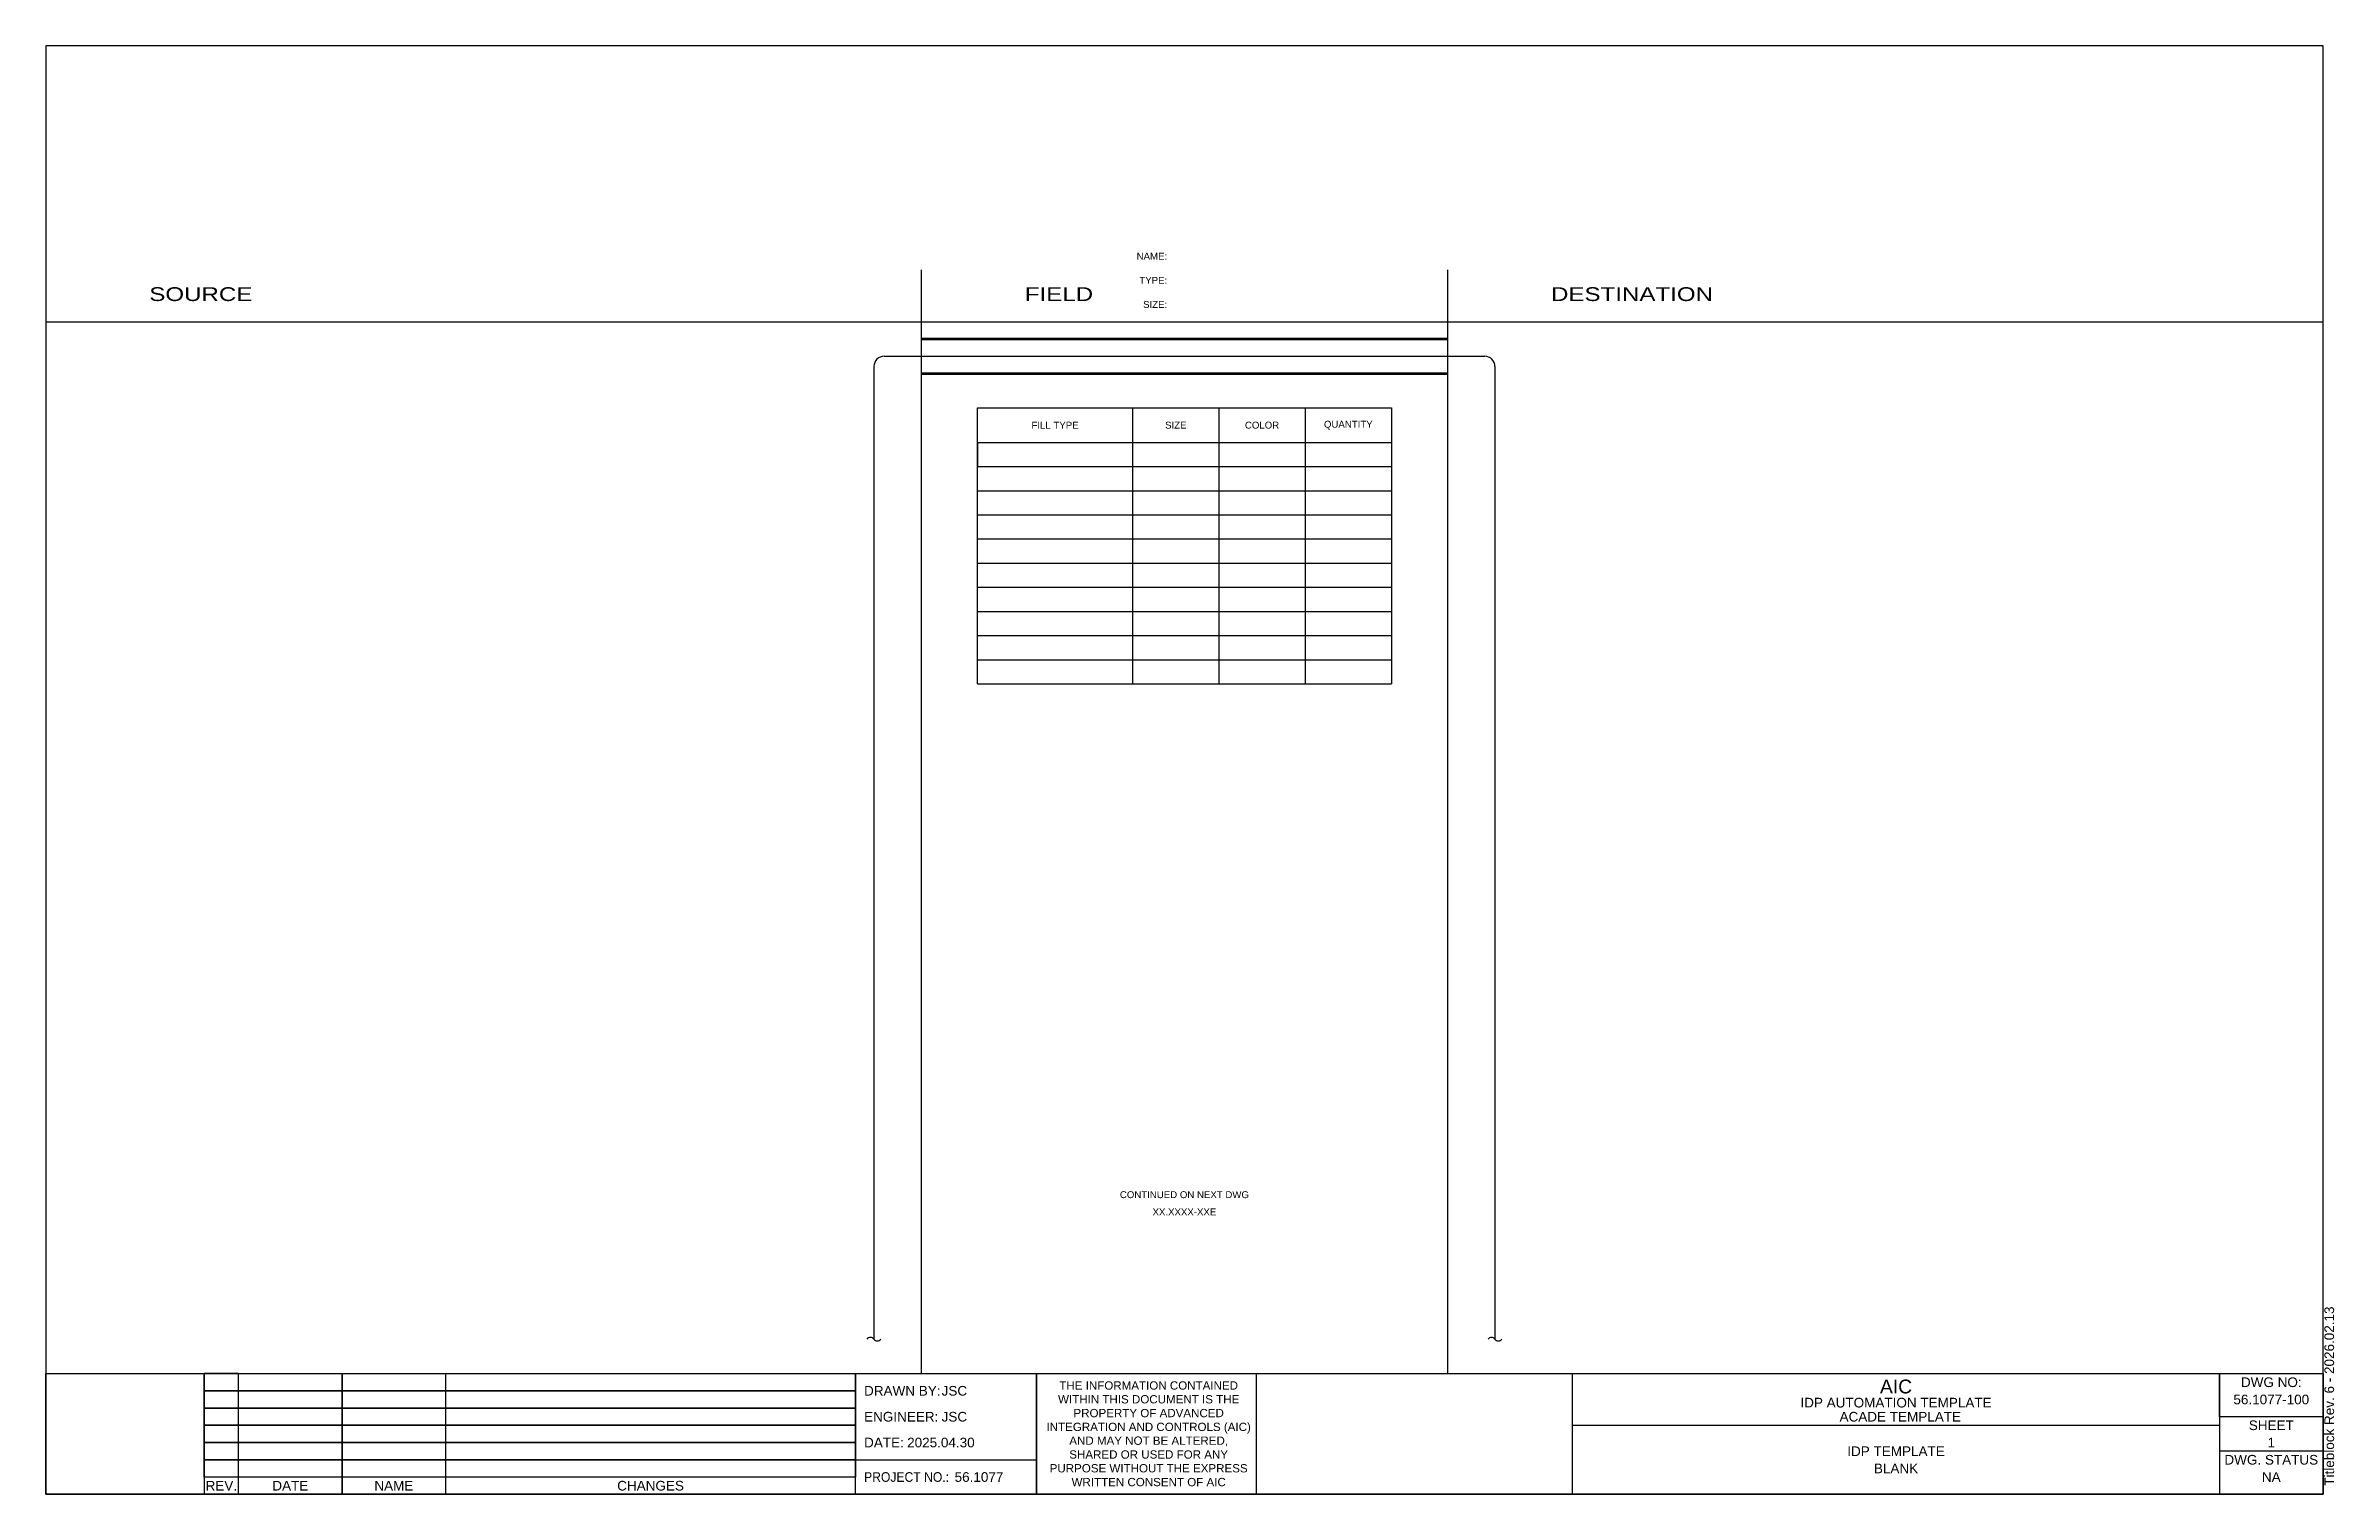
# Paper-space layout 'Layout1' of a CAD drawing. Header units: inches. Extents: x 0 to 16.6, y 0 to 10.5.
# The model-space entities are those that its viewports show. They can reach past a viewport. Long polylines and large blocks are cut down to what shows.
import ezdxf
from ezdxf.enums import TextEntityAlignment as Align

# ---------------------------------------------------------------- set-up
doc = ezdxf.new("R2010")
doc.units = ezdxf.units.IN
doc.header["$MEASUREMENT"] = 0
doc.layers.add('1_BORDER', color=52, linetype='Continuous', plot=False)
doc.layers.add('1_VIEWPORT', color=210, linetype='Continuous', plot=False)
doc.layers.add('1_TITLEBLOCK', color=7, linetype='Continuous')
doc.layers.add('WIRES', color=7, linetype='Continuous')
doc.layers.add('CONDUIT', color=7, linetype='Continuous', lineweight=70)
doc.styles.add('INERCONNECT TABLES', font='arial.ttf', dxfattribs={"height": 0.1})
doc.styles.get("Standard").update_dxf_attribs({"font": 'arial.ttf'})

# ---------------------------------------------------------------- blocks, each defined once
blk = doc.blocks.new('WML-SI_TITLEBLOCK_SCHEMATIC')
blk.add_line((1.147, 0), (1.147, 0))
for points in [[(0, 0), (16.5, 0), (16.5, 10.5), (0, 10.5)], [(0, 0.875), (16.5, 0.875), (16.5, 0), (0, 0)], [(1.397, 0.875), (1.147, 0.875), (1.147, 0), (1.397, 0)], [(1.147, 0.875), (5.866, 0.875), (5.866, 0.75), (1.147, 0.75)], [(1.397, 0.875), (2.147, 0.875), (2.147, 0), (1.397, 0)], [(2.147, 0.875), (2.897, 0.875), (2.897, 0), (2.147, 0)], [(5.866, 0.875), (7.179, 0.875), (7.179, 0), (5.866, 0)], [(7.179, 0.875), (8.77, 0.875), (8.77, 0), (7.179, 0)], [(11.062, 0.875), (15.75, 0.875), (15.75, 0), (11.062, 0)], [(15.75, 0.875), (16.5, 0.875), (16.5, 0.562), (15.75, 0.562)], [(1.147, 0.75), (5.866, 0.75), (5.866, 0.625), (1.147, 0.625)], [(1.147, 0.625), (5.866, 0.625), (5.866, 0.5), (1.147, 0.5)], [(1.147, 0.5), (5.866, 0.5), (5.866, 0.375), (1.147, 0.375)], [(11.062, 0.5), (15.75, 0.5), (15.75, 0), (11.062, 0)], [(1.147, 0.375), (5.866, 0.375), (5.866, 0.25), (1.147, 0.25)], [(1.147, 0.25), (5.866, 0.25), (5.866, 0.125), (1.147, 0.125)], [(5.866, 0.25), (7.179, 0.25), (7.179, 0), (5.866, 0)], [(15.75, 0), (16.5, 0), (16.5, 0.312), (15.75, 0.312)]]:
    blk.add_lwpolyline(points, close=True)
blk.add_text('Titleblock Rev. 6 - 2026.02.13', height=0.07, rotation=90).set_placement((16.545, 0.062), align=Align.MIDDLE_LEFT)
for s, p in [('DWG NO:', (16.125, 0.812)), ('SHEET', (16.125, 0.5)), ('DWG. STATUS', (16.125, 0.25)), ('REV.', (1.272, 0.062)), ('DATE', (1.772, 0.062)), ('NAME', (2.522, 0.062)), ('CHANGES', (4.382, 0.062))]:
    blk.add_text(s, height=0.07).set_placement(p, align=Align.MIDDLE_CENTER)
for s, p in [('DRAWN BY:', (5.929, 0.75)), ('ENGINEER:', (5.929, 0.562)), ('DATE:', (5.929, 0.375))]:
    blk.add_text(s, height=0.07).set_placement(p, align=Align.MIDDLE_LEFT)
at = {"width": 0.9}
blk.add_text('PROJECT NO.:', height=0.07, dxfattribs=at).set_placement((5.929, 0.125), align=Align.MIDDLE_LEFT)
at = {"insert": (7.991, 0.438), "char_height": 0.06, "attachment_point": 5}
blk.add_mtext_dynamic_manual_height_columns('THE INFORMATION CONTAINED WITHIN THIS DOCUMENT IS THE PROPERTY OF ADVANCED INTEGRATION AND CONTROLS (AIC) AND MAY NOT BE ALTERED, SHARED OR USED FOR ANY PURPOSE WITHOUT THE EXPRESS WRITTEN CONSENT OF AIC', width=1.51243, gutter_width=0.5, heights=[0.868], dxfattribs=at)
for tag, height, p in [('REV7', 0.07, (1.272, 0.938)), ('REV6', 0.07, (1.272, 0.812)), ('DATE7', 0.07, (1.772, 0.938)), ('DATE6', 0.07, (1.772, 0.812)), ('ENGINEER7', 0.07, (2.522, 0.938)), ('ENGINEER6', 0.07, (2.522, 0.812)), ('DESCRIPTION7', 0.07, (4.335, 0.938)), ('DESCRIPTION6', 0.07, (4.335, 0.812)), ('OWNER', 0.1, (13.406, 0.781)), ('REV5', 0.07, (1.272, 0.688)), ('DATE5', 0.07, (1.772, 0.688)), ('ENGINEER5', 0.07, (2.522, 0.688)), ('DESCRIPTION5', 0.07, (4.335, 0.688)), ('JOB_TITLE', 0.07, (13.406, 0.664)), ('DRAWING_NO', 0.07, (16.125, 0.688)), ('REV4', 0.07, (1.272, 0.562)), ('DATE4', 0.07, (1.772, 0.562)), ('ENGINEER4', 0.07, (2.522, 0.562)), ('DESCRIPTION4', 0.07, (4.335, 0.562)), ('CONTENT', 0.07, (13.438, 0.562)), ('REV3', 0.07, (1.272, 0.438)), ('REV2', 0.07, (1.272, 0.312)), ('DATE3', 0.07, (1.772, 0.438)), ('DATE2', 0.07, (1.772, 0.312)), ('ENGINEER2', 0.07, (2.518, 0.319)), ('ENGINEER3', 0.07, (2.522, 0.438)), ('DESCRIPTION3', 0.07, (4.335, 0.438)), ('DESCRIPTION2', 0.07, (4.335, 0.312)), ('SECTION', 0.07, (13.406, 0.438)), ('DESC1', 0.07, (13.406, 0.312)), ('SHEET', 0.07, (16.125, 0.375)), ('REV1', 0.07, (1.272, 0.188)), ('DATE1', 0.07, (1.772, 0.188)), ('ENGINEER1', 0.07, (2.522, 0.188)), ('DESCRIPTION1', 0.07, (4.335, 0.188)), ('DESC2', 0.07, (13.406, 0.188)), ('DESC3', 0.07, (13.406, 0.062)), ('STATUS', 0.07, (16.125, 0.125))]:
    blk.add_attdef(tag, text='', height=height).set_placement(p, align=Align.MIDDLE_CENTER)
for tag, p in [('DRAFTER', (6.491, 0.75)), ('ENGINEER', (6.491, 0.562)), ('DATE', (6.241, 0.375)), ('PROJECT_NO', (6.585, 0.125))]:
    blk.add_attdef(tag, text='', height=0.07).set_placement(p, align=Align.MIDDLE_LEFT)
blk = doc.blocks.new('*U204')
for p, q in [((12.6875, 16), (12.6875, 0)), ((20.3125, 16), (20.3125, 0)), ((0, 15.25), (33, 15.25)), ((12.15, 14.75), (20.85, 14.75)), ((13.5, 14), (19.5, 14)), ((13.5, 10), (13.5, 14)), ((15.75, 14), (15.75, 10)), ((17, 14), (17, 10)), ((18.25, 14), (18.25, 10)), ((19.5, 14), (19.5, 10)), ((13.5, 13.5), (13.5, 13.15)), ((13.5, 13.5), (19.5, 13.5)), ((13.5, 13.15), (19.5, 13.15)), ((13.5, 12.8), (19.5, 12.8)), ((13.5, 12.45), (19.5, 12.45)), ((13.5, 12.1), (19.5, 12.1)), ((13.5, 11.75), (19.5, 11.75)), ((13.5, 11.4), (19.5, 11.4)), ((13.5, 11.05), (19.5, 11.05)), ((13.5, 10.7), (19.5, 10.7)), ((13.5, 10.35), (19.5, 10.35)), ((13.5, 10), (19.5, 10))]:
    blk.add_line(p, q)
for centre, radius, start, end in [((12.15, 14.6), 0.15, 90, 180), ((20.85, 14.6), 0.15, 0, 90), ((11.95, 0.4625), 0.0625, 36.869898, 143.130102), ((12.05, 0.5375), 0.0625, 216.869898, 323.130102), ((20.95, 0.4625), 0.0625, 36.869898, 143.130102), ((21.05, 0.5375), 0.0625, 216.869898, 323.130102)]:
    blk.add_arc(centre, radius, start, end)
at = {"layer": 'CONDUIT'}
for p, q in [((12.6875, 15), (20.3125, 15)), ((12.6875, 14.5), (20.3125, 14.5))]:
    blk.add_line(p, q, dxfattribs=at)
at = {"layer": 'WIRES'}
for p, q in [((12, 14.6), (12, 0.5)), ((21, 14.6), (21, 0.5))]:
    blk.add_line(p, q, dxfattribs=at)
at = {"style": 'INERCONNECT TABLES'}
for s, p in [('NAME:', (16.25, 16.2)), ('TYPE:', (16.25, 15.85)), ('SIZE:', (16.25, 15.5))]:
    blk.add_text(s, height=0.1, dxfattribs=at).set_placement(p, align=Align.MIDDLE_RIGHT)
at = {"style": 'INERCONNECT TABLES', "width": 1.25}
for s, p in [('SOURCE', (1.5, 15.75)), ('FIELD', (14.1875, 15.75)), ('DESTINATION', (21.8125, 15.75))]:
    blk.add_text(s, height=0.2, dxfattribs=at).set_placement(p, align=Align.TOP_LEFT)
at = {"style": 'INERCONNECT TABLES'}
blk.add_text('CONTINUED ON NEXT DWG', height=0.1, dxfattribs=at).set_placement((16.5, 2.59405), align=Align.MIDDLE_CENTER)
at = {"char_height": 0.1, "attachment_point": 5, "style": 'INERCONNECT TABLES'}
for s, width, heights, insert in [('FILL TYPE', 2.25, [0.5], (14.625, 13.75)), ('SIZE', 1.25, [0], (16.375, 13.75)), ('COLOR', 1.25, [0], (17.625, 13.75)), ('QUANTITY', 1.25, [0], (18.875, 13.75))]:
    blk.add_mtext_dynamic_manual_height_columns(s, width=width, gutter_width=2.8125, heights=heights, dxfattribs=dict(at, insert=insert))
at = {"style": 'INERCONNECT TABLES', "flags": 8}
for tag, p in [('Src_Name01', (6.34375, 16.2)), ('Dst_Name01', (26.65625, 16.2)), ('Src_Name02', (6.34375, 15.85)), ('Dst_Name02', (26.65625, 15.85)), ('Src_Name03', (6.34375, 15.5)), ('Dst_Name03', (26.65625, 15.5)), ('Fill01_Type', (14.625, 13.325)), ('Fill01_Size', (16.375, 13.325)), ('Fill01_Color', (17.625, 13.325)), ('Fill01_Quantity', (18.875, 13.325)), ('Fill02_Type', (14.625, 12.975)), ('Fill02_Size', (16.375, 12.975)), ('Fill02_Color', (17.625, 12.975)), ('Fill02_Quantity', (18.875, 12.975)), ('Fill03_Type', (14.625, 12.625)), ('Fill03_Size', (16.375, 12.625)), ('Fill03_Color', (17.625, 12.625)), ('Fill03_Quantity', (18.875, 12.625)), ('Fill04_Type', (14.625, 12.275)), ('Fill04_Size', (16.375, 12.275)), ('Fill04_Color', (17.625, 12.275)), ('Fill04_Quantity', (18.875, 12.275)), ('Fill05_Type', (14.625, 11.925)), ('Fill05_Size', (16.375, 11.925)), ('Fill05_Color', (17.625, 11.925)), ('Fill05_Quantity', (18.875, 11.925)), ('Fill06_Type', (14.625, 11.575)), ('Fill06_Size', (16.375, 11.575)), ('Fill06_Color', (17.625, 11.575)), ('Fill06_Quantity', (18.875, 11.575)), ('Fill07_Type', (14.625, 11.225)), ('Fill07_Size', (16.375, 11.225)), ('Fill07_Color', (17.625, 11.225)), ('Fill07_Quantity', (18.875, 11.225)), ('Fill08_Type', (14.625, 10.875)), ('Fill08_Size', (16.375, 10.875)), ('Fill08_Color', (17.625, 10.875)), ('Fill08_Quantity', (18.875, 10.875)), ('Fill09_Type', (14.625, 10.525)), ('Fill09_Size', (16.375, 10.525)), ('Fill09_Color', (17.625, 10.525)), ('Fill09_Quantity', (18.875, 10.525)), ('Fill10_Type', (14.625, 10.175)), ('Fill10_Size', (16.375, 10.175)), ('Fill10_Color', (17.625, 10.175)), ('Fill10_Quantity', (18.875, 10.175))]:
    blk.add_attdef(tag, text='', height=0.1, dxfattribs=at).set_placement(p, align=Align.MIDDLE_CENTER)
for tag, p in [('Cdt_Name', (16.4, 16.2)), ('Cdt_Type', (16.4, 15.85)), ('Cdt_Size', (16.4, 15.5))]:
    blk.add_attdef(tag, text='', height=0.1, dxfattribs=at).set_placement(p, align=Align.MIDDLE_LEFT)
at = {"style": 'INERCONNECT TABLES'}
blk.add_attdef('CONT_Next_DWG', text='', height=0.1, dxfattribs=at).set_placement((16.5, 2.34405), align=Align.MIDDLE_CENTER)

msp = doc.modelspace()

# ---------------------------------------------------------------- linework, layer by layer
at = {"layer": '1_BORDER'}
msp.add_lwpolyline([(0, 0), (33, 0), (33, 19.25), (0, 19.25)], close=True, dxfattribs=at)

# ---------------------------------------------------------------- block references
msp.add_blockref('*U204', (0, 0)).add_auto_attribs({'CONT_Next_DWG': 'XX.XXXX-XXE'})

psp = doc.layouts.get("Layout1")

# ---------------------------------------------------------------- block references
at = {"layer": '1_TITLEBLOCK'}
ref = psp.add_blockref('WML-SI_TITLEBLOCK_SCHEMATIC', (0.01, 0.01), dxfattribs=at)
ref.add_attrib('SHEET', '1', dxfattribs={"layer": '0', "height": 0.07}).set_placement((16.135, 0.385), align=Align.MIDDLE_CENTER)
ref.add_attrib('DRAWING_NO', '56.1077-100', dxfattribs={"layer": '0', "height": 0.07}).set_placement((16.135, 0.697), align=Align.MIDDLE_CENTER)
ref.add_attrib('DRAFTER', 'JSC', dxfattribs={"layer": '0', "height": 0.07}).set_placement((6.501, 0.76), align=Align.MIDDLE_LEFT)
ref.add_attrib('DATE', '2025.04.30', dxfattribs={"layer": '0', "height": 0.07}).set_placement((6.251, 0.385), align=Align.MIDDLE_LEFT)
ref.add_attrib('ENGINEER', 'JSC', dxfattribs={"layer": '0', "height": 0.07}).set_placement((6.501, 0.572), align=Align.MIDDLE_LEFT)
ref.add_attrib('STATUS', 'NA', dxfattribs={"layer": '0', "height": 0.07}).set_placement((16.135, 0.135), align=Align.MIDDLE_CENTER)
ref.add_attrib('PROJECT_NO', '56.1077', dxfattribs={"layer": '0', "height": 0.07}).set_placement((6.595, 0.135), align=Align.MIDDLE_LEFT)
ref.add_attrib('DESC2', 'BLANK', dxfattribs={"layer": '0', "height": 0.07}).set_placement((13.416, 0.197), align=Align.MIDDLE_CENTER)
ref.add_attrib('DESC1', 'IDP TEMPLATE', dxfattribs={"layer": '0', "height": 0.07}).set_placement((13.416, 0.322), align=Align.MIDDLE_CENTER)
ref.add_attrib('OWNER', 'AIC', dxfattribs={"layer": '0', "height": 0.1}).set_placement((13.416, 0.791), align=Align.MIDDLE_CENTER)
ref.add_attrib('JOB_TITLE', 'IDP AUTOMATION TEMPLATE', dxfattribs={"layer": '0', "height": 0.07}).set_placement((13.416, 0.674), align=Align.MIDDLE_CENTER)
ref.add_attrib('CONTENT', 'ACADE TEMPLATE', dxfattribs={"layer": '0', "height": 0.07}).set_placement((13.447, 0.572), align=Align.MIDDLE_CENTER)

# ---------------------------------------------------------------- viewports
at = {"layer": '1_VIEWPORT'}
psp.add_viewport(center=(8.26, 5.697), size=(16.5, 9.625), view_center_point=(16.5, 9.625), view_height=19.25, dxfattribs=at)

doc.saveas('drawing.dxf')
